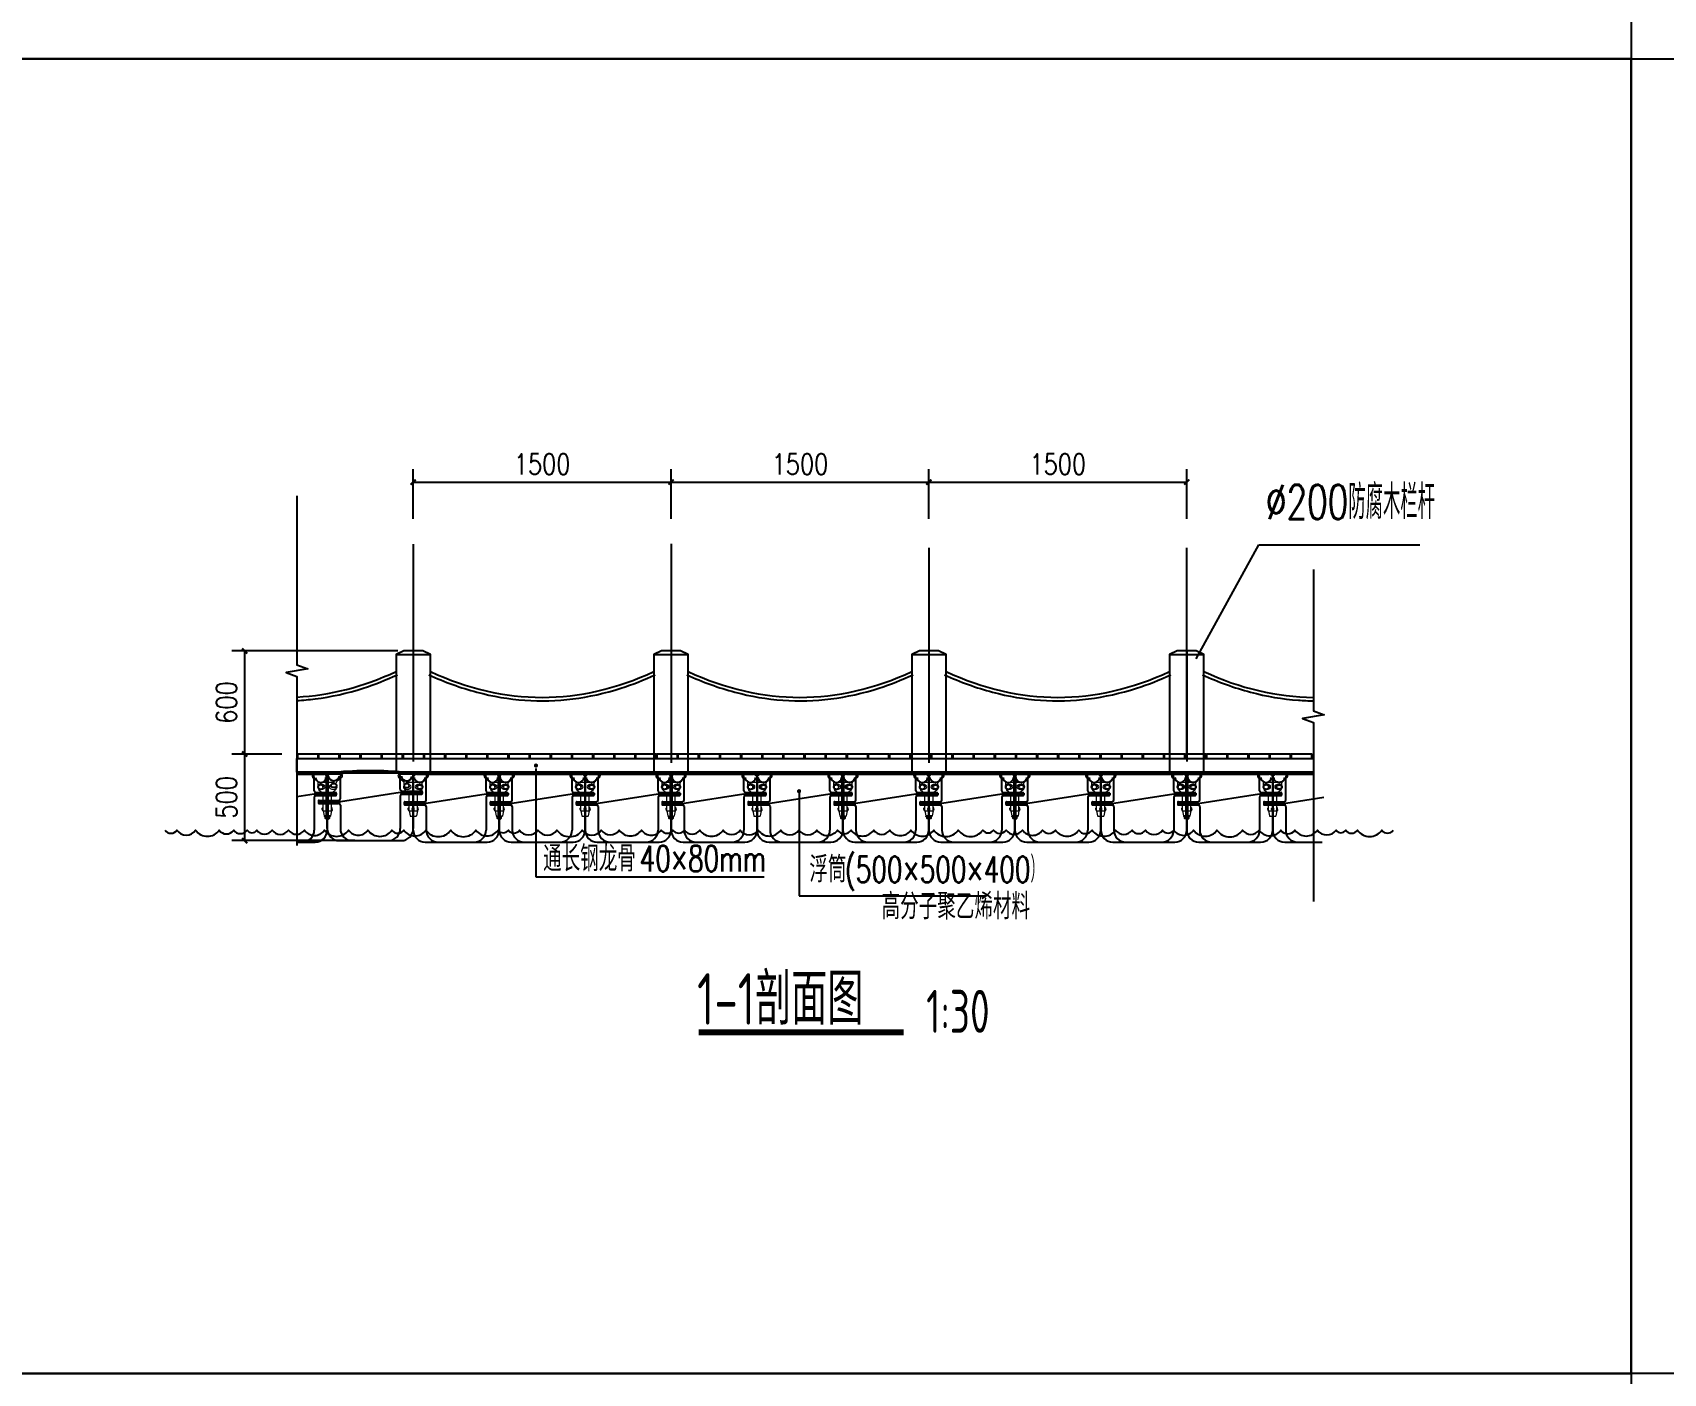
# Model space of a CAD drawing. Header units: millimetres. Extents: x -1822632 to -1305911, y 1206448 to 1536160.
# Drawn here: x -1785528 to -1776040, y 1231013 to 1238814 of the extents above; entities that cross this region are included whole.
import ezdxf

# ---------------------------------------------------------------- set-up
doc = ezdxf.new("R2010")
doc.units = ezdxf.units.MM
doc.header["$LTSCALE"] = 1000
doc.linetypes.add('DOTE', pattern=[2.42, 2, -0.2, 0.02, -0.2])
doc.layers.get('0').update_dxf_attribs({"linetype": 'CONTINUOUS'})
doc.layers.get('DEFPOINTS').update_dxf_attribs({"linetype": 'CONTINUOUS'})
for name, color, linetype in [('DIM_IDEN', 3, 'CONTINUOUS'), ('DIM_LEAD', 3, 'CONTINUOUS'), ('DIM_SYMB', 3, 'CONTINUOUS'), ('FT', 252, 'CONTINUOUS'), ('L-1', 1, 'CONTINUOUS'), ('PUB_DIM', 3, 'CONTINUOUS'), ('PUB_TEXT', 7, 'CONTINUOUS'), ('steel', 5, 'CONTINUOUS'), ('W- bollard系船栓', 4, 'CONTINUOUS'), ('栏杆', 16, 'CONTINUOUS'), ('浮栈道码头木地板', 44, 'CONTINUOUS'), ('短销钉', 253, 'CONTINUOUS')]:
    doc.layers.add(name, color=color, linetype=linetype)
doc.styles.add('_TCH_DIM', font='SIMPLEX.shx', dxfattribs={"width": 0.7, "bigfont": 'GBCBIG.shx'})
doc.styles.add('dim_font', font='SIMPLEX.shx', dxfattribs={"width": 0.8})
doc.styles.add('TSSD_Dimension', font='Tssdeng.shx', dxfattribs={"width": 0.7, "bigfont": 'hztxt.shx'})
doc.dimstyles.new('DIMN30', dxfattribs={"dimscale": 0.3, "dimtxt": 300, "dimasz": 100, "dimexe": 250, "dimexo": 300, "dimgap": 150, "dimtad": 1, "dimdec": 0, "dimzin": 0, "dimdsep": 46, "dimtxsty": 'dim_font', "dimblk": 'ARCHTICK', "dimcen": 0.09, "dimclrt": 7, "dimazin": 2, "dimtfac": 1, "dimtdec": 0, "dimtix": 1, "dimtmove": 2, "dimatfit": 3, "dimldrblk": 'ARCHTICK', "dimfxl": 1, "dimtolj": 1, "dimtzin": 0, "dimarcsym": 0})

# ---------------------------------------------------------------- blocks, each defined once
blk = doc.blocks.new('dxd')
at = {"layer": '短销钉', "lineweight": 13}
for p, q in [((-85.7, 227.1), (-55.8, 200.2)), ((-79, 244.5), (79, 244.5)), ((-77.5, 244.5), (-77.5, 246.5)), ((-77.5, 246.5), (77.5, 246.5)), ((-52.5, 180.1), (-52.5, 192.7)), ((-42.5, 197.2), (42.5, 197.2)), ((52.5, 180.1), (52.5, 192.7)), ((85.7, 227.1), (55.8, 200.2)), ((77.5, 244.5), (77.5, 246.5)), ((-48.8, 152.9), (-27.7, 135.8)), ((-24, 30), (-24, 128)), ((-19.2, 132.8), (19.2, 132.8)), ((24, 30), (24, 128)), ((48.8, 152.9), (27.7, 135.8)), ((-29, 38.9), (-29, 45)), ((-26, 48), (-24, 48)), ((-24, 30), (24, 30)), ((-24, 30), (-18.4, 2)), ((-16, 0), (16, 0)), ((-6, 39), (-6, 44.3)), ((6, 39), (6, 44.3)), ((24, 30), (18.4, 2)), ((26, 48), (24, 48)), ((29, 38.9), (29, 45))]:
    blk.add_line(p, q, dxfattribs=at)
at = {"layer": '短销钉', "lineweight": 13, "ltscale": 0.1}
for p, q in [((-18.4, 2), (-18, 0)), ((-18, 0), (-16, 0)), ((16, 0), (18, 0)), ((18.4, 2), (18, 0))]:
    blk.add_line(p, q, dxfattribs=at)
at = {"layer": '短销钉', "lineweight": 13}
for centre, radius, start, end in [((-79, 234.5), 10, 90, 228.00092), ((0, -1254.1), 1502.6, 87.04345, 92.95655), ((-62.5, 192.7), 10, 0, 48.00092), ((62.5, 192.7), 10, 131.99908, 180), ((79, 234.5), 10, 311.99908, 90), ((-43.5, 170), 13.5, 126.56574, 231), ((-42.5, 160.6), 10, 184.14788, 231), ((-34.5, 185.6), 31.4, 236.13806, 303.55692), ((-34.5, 154.5), 31.4, 56.41658, 122.85309), ((-34, 128), 10, 0, 51), ((-25.5, 170), 13.5, 308.36964, 51.90106), ((25.5, 170), 13.5, 128.09894, 231.63036), ((34.5, 185.6), 31.4, 236.43853, 303.86649), ((34.5, 154.5), 31.3, 57.12872, 123.60194), ((34, 128), 10, 129, 180), ((42.5, 160.6), 10, 309, 355.85212), ((43.5, 170), 13.5, 309, 53.43426), ((-26, 45), 3, 90, 180), ((-16, 2.5), 2.5, 191.30993, 270), ((-3, 44.3), 3, 115.37693, 180), ((0, 38), 10, 64.62307, 115.37693), ((3, 44.3), 3, 0, 64.62307), ((16, 2.5), 2.5, 270, 348.69007), ((26, 45), 3, 0, 90)]:
    blk.add_arc(centre, radius, start, end, dxfattribs=at)
for centre, major_axis, start_param, end_param in [((-23, 38.9), (0, -9), 4.712389, 6.115737), ((0, 39), (0, 9), 1.570796, 4.712389)]:
    blk.add_ellipse(centre, major_axis=major_axis, ratio=0.666667, start_param=start_param, end_param=end_param, dxfattribs=at)
at = {"layer": '短销钉', "lineweight": 13, "extrusion": (0, 0, -1)}
blk.add_ellipse((23, 38.9), major_axis=(0, -9), ratio=0.666667, start_param=4.712389, end_param=6.115737, dxfattribs=at)
blk = doc.blocks.new('_ARCHTICK')
at = {"color": 0, "linetype": 'ByBlock', "const_width": 0.4}
blk.add_lwpolyline([(-0.5, -0.5), (0.5, 0.5)], dxfattribs=at)
blk = doc.blocks.new('*D237')
at = {"layer": 'DEFPOINTS', "color": 0, "transparency": 16777216}
for p in [(-1783313.4, 1235216.1), (-1784294.2, 1234616.1), (-1783987.3, 1234616.1)]:
    blk.add_point(p, dxfattribs=at)
at = {"layer": 'PUB_DIM', "color": 0, "lineweight": -2, "transparency": 16777216}
for p, q in [((-1783403.4, 1235216.1), (-1784369.2, 1235216.1)), ((-1784294.2, 1235216.1), (-1784294.2, 1234616.1)), ((-1784077.3, 1234616.1), (-1784369.2, 1234616.1))]:
    blk.add_line(p, q, dxfattribs=at)
at = {"layer": 'PUB_DIM', "color": 0, "lineweight": -2, "transparency": 16777216, "xscale": 30, "yscale": 30, "zscale": 30}
for p, rotation in [((-1784294.2, 1235216.1), 90), ((-1784294.2, 1234616.1), 270)]:
    blk.add_blockref('_ARCHTICK', p, dxfattribs=dict(at, rotation=rotation))
at = {"layer": 'PUB_DIM', "color": 7, "transparency": 16777216, "insert": (-1784399.2, 1234916.1), "char_height": 120, "attachment_point": 5, "rotation": 90, "style": 'dim_font'}
blk.add_mtext('\\A1;600', dxfattribs=at)
blk = doc.blocks.new('*D238')
at = {"layer": 'DEFPOINTS', "color": 0, "transparency": 16777216}
for p in [(-1781813.4, 1236198.6), (-1783313.4, 1235895.5), (-1781813.4, 1235895.5)]:
    blk.add_point(p, dxfattribs=at)
at = {"layer": 'PUB_DIM', "color": 0, "lineweight": -2, "transparency": 16777216}
for p, q in [((-1783313.4, 1235985.5), (-1783313.4, 1236273.6)), ((-1783313.4, 1236198.6), (-1781813.4, 1236198.6)), ((-1781813.4, 1235985.5), (-1781813.4, 1236273.6))]:
    blk.add_line(p, q, dxfattribs=at)
at = {"layer": 'PUB_DIM', "color": 0, "lineweight": -2, "transparency": 16777216, "xscale": 30, "yscale": 30, "zscale": 30, "rotation": 180}
blk.add_blockref('_ARCHTICK', (-1783313.4, 1236198.6), dxfattribs=at)
at = {"layer": 'PUB_DIM', "color": 0, "lineweight": -2, "transparency": 16777216, "xscale": 30, "yscale": 30, "zscale": 30}
blk.add_blockref('_ARCHTICK', (-1781813.4, 1236198.6), dxfattribs=at)
at = {"layer": 'PUB_DIM', "color": 7, "transparency": 16777216, "insert": (-1782563.4, 1236303.6), "char_height": 120, "attachment_point": 5, "style": 'dim_font'}
blk.add_mtext('\\A1;1500', dxfattribs=at)
blk = doc.blocks.new('*D239')
at = {"layer": 'DEFPOINTS', "color": 0, "transparency": 16777216}
for p in [(-1780313.4, 1236198.6), (-1781813.4, 1235971.1), (-1780313.4, 1235971.1)]:
    blk.add_point(p, dxfattribs=at)
at = {"layer": 'PUB_DIM', "color": 0, "lineweight": -2, "transparency": 16777216}
for p, q in [((-1781813.4, 1236061.1), (-1781813.4, 1236273.6)), ((-1781813.4, 1236198.6), (-1780313.4, 1236198.6)), ((-1780313.4, 1236061.1), (-1780313.4, 1236273.6))]:
    blk.add_line(p, q, dxfattribs=at)
at = {"layer": 'PUB_DIM', "color": 0, "lineweight": -2, "transparency": 16777216, "xscale": 30, "yscale": 30, "zscale": 30, "rotation": 180}
blk.add_blockref('_ARCHTICK', (-1781813.4, 1236198.6), dxfattribs=at)
at = {"layer": 'PUB_DIM', "color": 0, "lineweight": -2, "transparency": 16777216, "xscale": 30, "yscale": 30, "zscale": 30}
blk.add_blockref('_ARCHTICK', (-1780313.4, 1236198.6), dxfattribs=at)
at = {"layer": 'PUB_DIM', "color": 7, "transparency": 16777216, "insert": (-1781063.4, 1236303.6), "char_height": 120, "attachment_point": 5, "style": 'dim_font'}
blk.add_mtext('\\A1;1500', dxfattribs=at)
blk = doc.blocks.new('*D240')
at = {"layer": 'DEFPOINTS', "color": 0, "transparency": 16777216}
for p in [(-1778813.4, 1236198.6), (-1780313.4, 1235895.5), (-1778813.4, 1235895.5)]:
    blk.add_point(p, dxfattribs=at)
at = {"layer": 'PUB_DIM', "color": 0, "lineweight": -2, "transparency": 16777216}
for p, q in [((-1780313.4, 1235985.5), (-1780313.4, 1236273.6)), ((-1780313.4, 1236198.6), (-1778813.4, 1236198.6)), ((-1778813.4, 1235985.5), (-1778813.4, 1236273.6))]:
    blk.add_line(p, q, dxfattribs=at)
at = {"layer": 'PUB_DIM', "color": 0, "lineweight": -2, "transparency": 16777216, "xscale": 30, "yscale": 30, "zscale": 30, "rotation": 180}
blk.add_blockref('_ARCHTICK', (-1780313.4, 1236198.6), dxfattribs=at)
at = {"layer": 'PUB_DIM', "color": 0, "lineweight": -2, "transparency": 16777216, "xscale": 30, "yscale": 30, "zscale": 30}
blk.add_blockref('_ARCHTICK', (-1778813.4, 1236198.6), dxfattribs=at)
at = {"layer": 'PUB_DIM', "color": 7, "transparency": 16777216, "insert": (-1779563.4, 1236303.6), "char_height": 120, "attachment_point": 5, "style": 'dim_font'}
blk.add_mtext('\\A1;1500', dxfattribs=at)
blk = doc.blocks.new('ft')
at = {"layer": 'FT'}
for p, q in [((-230, 395), (230, 395)), ((-208.5, 397), (208.2, 397)), ((-208.5, 397), (-208.5, 395)), ((208.2, 397), (208.2, 395)), ((-250, 234.5), (-250, 375)), ((-174.3, 244.5), (-174.3, 375)), ((174.3, 298.5), (174.3, 375)), ((184.3, 288.5), (298.1, 288.5)), ((250, 375), (250, 288.5)), ((-302, 225.5), (-174.3, 225.5)), ((-298, 234.5), (-184.3, 234.5)), ((-298, 216.5), (-184.3, 216.5)), ((-250, 70), (-250, 216.5)), ((174.3, 279.5), (-174.3, 225.5)), ((-174.3, 206.5), (-174.3, 70)), ((174.3, 279.5), (302.1, 279.5)), ((174.3, 260.5), (174.3, 70)), ((184.3, 270.5), (298.1, 270.5)), ((250, 270.5), (250, 70)), ((-180, 0), (180, 0))]:
    blk.add_line(p, q, dxfattribs=at)
at = {"layer": 'FT', "ltscale": 0.5}
for p, q in [((-302, 230.5), (-302, 220.5)), ((302.1, 284.5), (302.1, 274.5))]:
    blk.add_line(p, q, dxfattribs=at)
at = {"layer": 'FT'}
for centre, radius, start, end in [((-230, 375), 20, 90, 180), ((-0.2, -1768.5), 2175.5, 84.50426, 95.49574), ((-154.3, 375), 20, 90, 180), ((154.3, 375), 20, 0, 90), ((230, 375), 20, 0, 90), ((184.3, 298.5), 10, 180, 270), ((-298, 220.5), 4, 180, 270), ((-184.3, 244.5), 10, 270, 0), ((-184.3, 206.5), 10, 0, 90), ((184.3, 260.5), 10, 90, 180), ((298.1, 274.5), 4, 270, 0), ((-180, 70), 70, 180, 270), ((-104.3, 70), 70, 180, 270), ((104.3, 70), 70, 270, 0), ((180, 70), 70, 270, 0)]:
    blk.add_arc(centre, radius, start, end, dxfattribs=at)
at = {"layer": 'FT', "ltscale": 0.5}
for centre, start, end in [((298.1, 284.5), 0, 90), ((-298, 230.5), 90, 180)]:
    blk.add_arc(centre, 4, start, end, dxfattribs=at)
at = {"layer": 'FT', "extrusion": (0, 0, -1)}
blk.add_ellipse((-212.1, 375), major_axis=(-30.4, 0), ratio=0.921809, start_param=3.141593, end_param=6.283185, dxfattribs=at)
at = {"layer": 'FT'}
blk.add_ellipse((-212.1, 320.5), major_axis=(-16, 0), ratio=0.75, dxfattribs=at)
blk.add_ellipse((211.9, 375.4), major_axis=(30.4, 0.1), ratio=0.921809, start_param=3.141593, end_param=6.283185, dxfattribs=at)
at = {"layer": 'FT', "extrusion": (0, 0, -1)}
blk.add_ellipse((212.1, 320.5), major_axis=(16, 0), ratio=0.75, dxfattribs=at)
blk = doc.blocks.new('*U230')
at = {"layer": '浮栈道码头木地板'}
blk.add_lwpolyline([(-60, -12.5), (60, -12.5), (60, 12.5), (-60, 12.5)], close=True, dxfattribs=at)
blk = doc.blocks.new('*U231')
at = {"layer": 'steel', "color": 0, "linetype": 'ByBlock', "lineweight": -2, "transparency": 16777216}
for p in [(0, 0), (123, 0), (246, 0), (369, 0), (492, 0), (615, 0), (738, 0), (861, 0), (984, 0), (1107, 0), (1230, 0), (1353, 0), (1476, 0), (1599, 0), (1722, 0), (1845, 0), (1968, 0), (2091, 0), (2214, 0), (2337, 0), (2460, 0), (2583, 0), (2706, 0), (2829, 0), (2952, 0), (3075, 0), (3198, 0), (3321, 0), (3444, 0), (3567, 0), (3690, 0), (3813, 0), (3936, 0), (4059, 0), (4182, 0), (4305, 0), (4428, 0), (4551, 0), (4674, 0), (4797, 0), (4920, 0), (5043, 0), (5166, 0), (5289, 0), (5412, 0), (5535, 0), (5658, 0)]:
    blk.add_blockref('*U230', p, dxfattribs=at)
blk = doc.blocks.new('*U232')
at = {"layer": 'steel'}
h = blk.add_hatch(color=5, dxfattribs=at)
h.dxf.hatch_style = 1
h.paths.add_polyline_path([(-90, 136), (90, 136), (90, 131), (-90, 131)])
at = {"color": 5, "elevation": 0}
for points in [[(-6, -136), (6, -136), (6, 131), (-6, 131)], [(-10.5, -121), (10.5, -121), (10.5, -131), (-10.5, -131)], [(-9, -119), (9, -119), (9, -121), (-9, -121)], [(-5.5, -121), (5.5, -121), (5.5, -131), (-5.5, -131)]]:
    blk.add_lwpolyline(points, close=True, dxfattribs=at)
blk = doc.blocks.new('*U233')
at = {"layer": 'steel', "color": 0, "linetype": 'ByBlock', "lineweight": -2, "transparency": 16777216}
for p in [(0, 0), (1000, 0), (2000, 0), (3000, 0), (4000, 0), (5000, 0)]:
    blk.add_blockref('*U232', p, dxfattribs=at)
blk = doc.blocks.new('*D242')
at = {"layer": 'DEFPOINTS', "color": 0, "transparency": 16777216}
for p in [(-1783987.3, 1234616.1, 0), (-1784294.2, 1234112.5), (-1783563.1, 1234112.5, 0)]:
    blk.add_point(p, dxfattribs=at)
at = {"layer": 'PUB_DIM', "color": 0, "lineweight": -2, "transparency": 16777216}
for p, q in [((-1784077.3, 1234616.1), (-1784369.2, 1234616.1)), ((-1784294.2, 1234616.1), (-1784294.2, 1234112.5)), ((-1783653.1, 1234112.5), (-1784369.2, 1234112.5))]:
    blk.add_line(p, q, dxfattribs=at)
at = {"layer": 'PUB_DIM', "color": 0, "lineweight": -2, "transparency": 16777216, "xscale": 30, "yscale": 30, "zscale": 30}
for p, rotation in [((-1784294.2, 1234616.1), 90), ((-1784294.2, 1234112.5), 270)]:
    blk.add_blockref('_ARCHTICK', p, dxfattribs=dict(at, rotation=rotation))
at = {"layer": 'PUB_DIM', "color": 7, "transparency": 16777216, "insert": (-1784399.2, 1234364.3), "char_height": 120, "attachment_point": 5, "rotation": 90, "style": 'dim_font'}
blk.add_mtext('\\A1;500', dxfattribs=at)

msp = doc.modelspace()

# ---------------------------------------------------------------- linework, layer by layer
at = {"elevation": 0}
for points in [[(-1783830.426, 1234255.581), (-1783796.426, 1234255.581), (-1783796.426, 1234254.081), (-1783830.426, 1234254.081)], [(-1780330.426, 1234255.581), (-1780296.426, 1234255.581), (-1780296.426, 1234254.081), (-1780330.426, 1234254.081)], [(-1780323.926, 1234252.081), (-1780302.926, 1234252.081), (-1780302.926, 1234242.081), (-1780323.926, 1234242.081)], [(-1780322.426, 1234254.081), (-1780304.426, 1234254.081), (-1780304.426, 1234252.081), (-1780322.426, 1234252.081)], [(-1780318.926, 1234252.081), (-1780307.926, 1234252.081), (-1780307.926, 1234242.081), (-1780318.926, 1234242.081)], [(-1779830.426, 1234255.581), (-1779796.426, 1234255.581), (-1779796.426, 1234254.081), (-1779830.426, 1234254.081)], [(-1779823.926, 1234252.081), (-1779802.926, 1234252.081), (-1779802.926, 1234242.081), (-1779823.926, 1234242.081)], [(-1779822.426, 1234254.081), (-1779804.426, 1234254.081), (-1779804.426, 1234252.081), (-1779822.426, 1234252.081)], [(-1779818.926, 1234252.081), (-1779807.926, 1234252.081), (-1779807.926, 1234242.081), (-1779818.926, 1234242.081)], [(-1778830.426, 1234255.581), (-1778796.426, 1234255.581), (-1778796.426, 1234254.081), (-1778830.426, 1234254.081)], [(-1778823.926, 1234252.081), (-1778802.926, 1234252.081), (-1778802.926, 1234242.081), (-1778823.926, 1234242.081)], [(-1778822.426, 1234254.081), (-1778804.426, 1234254.081), (-1778804.426, 1234252.081), (-1778822.426, 1234252.081)], [(-1778818.926, 1234252.081), (-1778807.926, 1234252.081), (-1778807.926, 1234242.081), (-1778818.926, 1234242.081)]]:
    msp.add_lwpolyline(points, close=True, dxfattribs=at)
at = {"layer": 'DIM_IDEN'}
for p, q in [((-1778758.394, 1235170.111, 0), (-1778394.887, 1235833.255, 0)), ((-1778394.887, 1235833.255, 0), (-1777457.715, 1235833.255, 0))]:
    msp.add_line(p, q, dxfattribs=at)
at = {"layer": 'DIM_LEAD'}
for p, q in [((-1782599.297, 1234532.566, 0), (-1782599.297, 1233901.541, 0)), ((-1781068.585, 1234400.177, 0), (-1781068.585, 1233791.726, 0)), ((-1782599.297, 1233901.541, 0), (-1781272.409, 1233901.541, 0)), ((-1781068.585, 1233791.726, 0), (-1779983.077, 1233791.726, 0))]:
    msp.add_line(p, q, dxfattribs=at)
at = {"layer": 'DIM_LEAD', "const_width": 12, "elevation": 0}
for points in [[(-1782599.297, 1234555.566, 1), (-1782599.297, 1234543.566, 1)], [(-1781068.585, 1234406.177, 1), (-1781068.585, 1234394.177, 1)]]:
    msp.add_lwpolyline(points, format="xyb", close=True, dxfattribs=at)
at = {"layer": 'DIM_SYMB', "elevation": 0}
for points in [[(-1783989.956, 1236118.865), (-1783989.956, 1235135.566), (-1783926.956, 1235112.636), (-1784052.956, 1235090.419), (-1783989.956, 1235068.066), (-1783989.956, 1234084.768)], [(-1778076.593, 1235689.884), (-1778076.593, 1234867.365), (-1778013.593, 1234844.434), (-1778139.593, 1234822.217), (-1778076.593, 1234799.865), (-1778076.593, 1233757.978)]]:
    msp.add_lwpolyline(points, dxfattribs=at)
at = {"layer": 'DIM_SYMB', "const_width": 35, "elevation": 0}
msp.add_lwpolyline([(-1781653.204, 1232997.986), (-1780460.531, 1232997.986)], dxfattribs=at)
at = {"layer": 'FT'}
for p, q in [((-1783989.956, 1234501.081, 0), (-1783855.226, 1234501.081, 0)), ((-1783989.956, 1234499.081, 0), (-1783833.426, 1234499.081, 0)), ((-1783855.226, 1234501.081, 0), (-1783855.226, 1234499.081, 0)), ((-1778293.426, 1234499.081, 0), (-1778076.593, 1234499.081, 0)), ((-1778271.926, 1234501.081, 0), (-1778271.926, 1234499.081, 0)), ((-1778271.926, 1234501.081, 0), (-1778076.593, 1234501.081, 0)), ((-1783889.162, 1234402.581, 0), (-1783889.162, 1234479.081, 0)), ((-1783879.162, 1234392.581, 0), (-1783765.351, 1234392.581, 0)), ((-1783813.426, 1234479.081, 0), (-1783813.426, 1234392.581, 0)), ((-1778313.426, 1234338.581, 0), (-1778313.426, 1234479.081, 0)), ((-1778237.69, 1234348.581, 0), (-1778237.69, 1234479.081, 0)), ((-1783889.162, 1234383.581, 0), (-1783989.956, 1234367.964, 0)), ((-1783889.162, 1234383.581, 0), (-1783761.351, 1234383.581, 0)), ((-1783889.162, 1234364.581, 0), (-1783889.162, 1234174.081, 0)), ((-1783879.162, 1234374.581, 0), (-1783765.351, 1234374.581, 0)), ((-1783813.426, 1234374.581, 0), (-1783813.426, 1234174.081, 0)), ((-1778365.463, 1234329.581, 0), (-1778237.69, 1234329.581, 0)), ((-1778361.463, 1234338.581, 0), (-1778247.69, 1234338.581, 0)), ((-1778361.463, 1234320.581, 0), (-1778247.69, 1234320.581, 0)), ((-1778313.426, 1234174.081, 0), (-1778313.426, 1234320.581, 0)), ((-1778016.312, 1234363.881, 0), (-1778237.69, 1234329.581, 0)), ((-1778237.69, 1234310.581, 0), (-1778237.69, 1234174.081, 0)), ((-1783989.956, 1234104.081, 0), (-1783883.426, 1234104.081, 0)), ((-1778243.426, 1234104.081, 0), (-1778024.606, 1234104.081, 0))]:
    msp.add_line(p, q, dxfattribs=at)
at = {"layer": 'FT', "ltscale": 0.5}
for p, q in [((-1783761.351, 1234388.581, 0), (-1783761.351, 1234378.581, 0)), ((-1778365.463, 1234334.581, 0), (-1778365.463, 1234324.581, 0))]:
    msp.add_line(p, q, dxfattribs=at)
at = {"layer": 'FT'}
for centre, radius, start, end in [((-1784063.576, 1232335.596, 0), 2175.485, 84.5042598, 88.0607123), ((-1783909.162, 1234479.081, 0), 20, 0, 90), ((-1783833.426, 1234479.081, 0), 20, 0, 90), ((-1778293.426, 1234479.081, 0), 20, 90, 180), ((-1778063.576, 1232335.596, 0), 2175.485, 90.3428272, 95.4957401), ((-1778217.69, 1234479.081, 0), 20, 90, 180), ((-1783879.162, 1234402.581, 0), 10, 180, 270), ((-1783879.162, 1234364.581, 0), 10, 90, 180), ((-1783765.351, 1234378.581, 0), 4, 270, 0), ((-1778361.463, 1234324.581, 0), 4, 180, 270), ((-1778247.69, 1234348.581, 0), 10, 270, 0), ((-1778247.69, 1234310.581, 0), 10, 0, 90), ((-1783959.162, 1234174.081, 0), 70, 270, 0), ((-1783883.426, 1234174.081, 0), 70, 270, 0), ((-1778243.426, 1234174.081, 0), 70, 180, 270), ((-1778167.69, 1234174.081, 0), 70, 180, 270)]:
    msp.add_arc(centre, radius, start, end, dxfattribs=at)
at = {"layer": 'FT', "ltscale": 0.5}
for centre, start, end in [((-1783765.351, 1234388.581, 0), 0, 90), ((-1778361.463, 1234334.581, 0), 90, 180)]:
    msp.add_arc(centre, 4, start, end, dxfattribs=at)
at = {"layer": 'FT'}
msp.add_ellipse((-1783851.534, 1234479.479, 0), major_axis=(30.375, 0.057), ratio=0.92180925, start_param=3.14159265, end_param=6.28318531, dxfattribs=at)
at = {"layer": 'FT', "extrusion": (0, 0, -1)}
msp.add_ellipse((-1783851.294, 1234424.581, 0), major_axis=(16, 0), ratio=0.75, dxfattribs=at)
msp.add_ellipse((-1778275.558, 1234479.081, 0), major_axis=(-30.375, 0), ratio=0.92180925, start_param=3.14159265, end_param=6.28318531, dxfattribs=at)
at = {"layer": 'FT'}
msp.add_ellipse((-1778275.558, 1234424.581, 0), major_axis=(-16, 0), ratio=0.75, dxfattribs=at)
at = {"layer": 'L-1', "linetype": 'DOTE', "ltscale": 200}
for p, q in [((-1783313.426, 1235837.47, 0), (-1783313.426, 1234609.063, 0)), ((-1781813.426, 1235838.775, 0), (-1781813.426, 1234565.311, 0)), ((-1781813.426, 1235838.775, 0), (-1781813.426, 1234565.311, 0)), ((-1781813.426, 1235838.775, 0), (-1781813.426, 1234565.311, 0)), ((-1781813.426, 1235838.775, 0), (-1781813.426, 1234565.311, 0)), ((-1780313.426, 1235815.229, 0), (-1780313.426, 1234565.322, 0)), ((-1778813.426, 1234603.208, 0), (-1778813.426, 1235815.853, 0)), ((-1783313.426, 1235219.775, 0), (-1783313.426, 1234573.487, 0)), ((-1783313.426, 1235219.775, 0), (-1783313.426, 1234573.487, 0)), ((-1783313.426, 1235219.775, 0), (-1783313.426, 1234573.487, 0)), ((-1781813.426, 1235219.775, 0), (-1781813.426, 1234573.487, 0)), ((-1781813.426, 1235219.775, 0), (-1781813.426, 1234573.487, 0)), ((-1781813.426, 1235219.775, 0), (-1781813.426, 1234573.487, 0)), ((-1780313.426, 1235219.775, 0), (-1780313.426, 1234573.487, 0)), ((-1780313.426, 1235219.775, 0), (-1780313.426, 1234573.487, 0)), ((-1780313.426, 1235219.775, 0), (-1780313.426, 1234573.487, 0)), ((-1778813.426, 1235219.775, 0), (-1778813.426, 1234573.487, 0)), ((-1778813.426, 1235219.775, 0), (-1778813.426, 1234573.487, 0)), ((-1778813.426, 1235219.775, 0), (-1778813.426, 1234573.487, 0))]:
    msp.add_line(p, q, dxfattribs=at)
at = {"layer": 'PUB_DIM'}
msp.add_lwpolyline([(-1784757.441, 1234173.493, 0.52056705), (-1784688.327, 1234173.493, 0.52056705), (-1784579.148, 1234173.493, 0.52056705), (-1784442.277, 1234173.493, 0.52056705), (-1784357.965, 1234173.493, 0.52056705), (-1784280.041, 1234173.493, 0.52056705), (-1784223.266, 1234173.493, 0.52056705), (-1784134.7, 1234173.493, 0.52056705), (-1784038.757, 1234173.493, 0.52056705), (-1783946.465, 1234173.493, 0.52056705), (-1783828.79, 1234173.493, 0.52056705), (-1783690.173, 1234173.493, 0.52056705), (-1783576.774, 1234173.493, 0.52056705), (-1783437.117, 1234173.493, 0.52056705), (-1783368.351, 1234173.493, 0.52056705), (-1783239.714, 1234173.493, 0.52056705), (-1783094.835, 1234173.493, 0.52056705), (-1782948.57, 1234173.493, 0.52056705), (-1782819.747, 1234173.493, 0.52056705), (-1782759.948, 1234173.493, 0.52056705), (-1782695.506, 1234173.493, 0.52056705), (-1782588.354, 1234173.493, 0.52056705), (-1782477.326, 1234173.493, 0.52056705), (-1782329.637, 1234173.493, 0.52056705), (-1782219.637, 1234173.493, 0.52056705), (-1782114.878, 1234173.493, 0.52056705), (-1781985.243, 1234173.493, 0.52056705), (-1781870.437, 1234173.493, 0.52056705), (-1781802.281, 1234173.493, 0.52056705), (-1781735.481, 1234173.493, 0.52056705), (-1781646.631, 1234173.493, 0.52056705), (-1781510.16, 1234173.493, 0.52056705), (-1781411.01, 1234173.493, 0.52056705), (-1781306.983, 1234173.493, 0.52056705), (-1781174.909, 1234173.493, 0.52056705), (-1781069.305, 1234173.493, 0.52056705), (-1780964.387, 1234173.493, 0.52056705), (-1780845.909, 1234173.493, 0.52056705), (-1780766.334, 1234173.493, 0.52056705), (-1780634.208, 1234173.493, 0.52056705), (-1780540.735, 1234173.493, 0.52056705), (-1780417.838, 1234173.493, 0.52056705), (-1780284.999, 1234173.493, 0.52056705), (-1780142.5, 1234173.493, 0.52056705), (-1779999.828, 1234173.493, 0.52056705), (-1779937.959, 1234173.493, 0.52056705), (-1779864.384, 1234173.493, 0.52056705), (-1779769.234, 1234173.493, 0.52056705), (-1779652.68, 1234173.493, 0.52056705), (-1779577.307, 1234173.493, 0.52056705), (-1779441.678, 1234173.493, 0.52056705), (-1779364.382, 1234173.493, 0.52056705), (-1779227.072, 1234173.493, 0.52056705), (-1779131.755, 1234173.493, 0.52056705), (-1779053.949, 1234173.493, 0.52056705), (-1778955.101, 1234173.493, 0.52056705), (-1778889.036, 1234173.493, 0.52056705), (-1778773.324, 1234173.493, 0.52056705), (-1778637.433, 1234173.493, 0.52056705), (-1778488.403, 1234173.493, 0.52056705), (-1778392.836, 1234173.493, 0.52056705), (-1778265.713, 1234173.493, 0.52056705), (-1778183.925, 1234173.493, 0.52056705), (-1778052.642, 1234173.493, 0.52056705), (-1777944.733, 1234173.493, 0.52056705), (-1777888.754, 1234173.493, 0.52056705), (-1777820.65, 1234173.493, 0.52056705), (-1777678.497, 1234173.493, 0.52056705), (-1777612.56, 1234173.493, 0.52056705)], format="xyb", dxfattribs=at)
at = {"layer": 'steel', "elevation": 0}
for points in [[(-1783989.956, 1234591.081), (-1778076.593, 1234591.081), (-1778076.593, 1234511.081), (-1783989.956, 1234511.081)], [(-1783903.382, 1234509.081), (-1783723.47, 1234509.081), (-1783723.47, 1234504.081), (-1783903.382, 1234504.081)]]:
    msp.add_lwpolyline(points, close=True, dxfattribs=at)
at = {"layer": 'W- bollard系船栓'}
for points in [[(-1785624.774, 1246308.295), (-1776227.388, 1246308.295), (-1776227.388, 1238660.674), (-1785624.774, 1238660.674)], [(-1785624.774, 1238660.674), (-1776227.388, 1238660.674), (-1776227.388, 1231013.054), (-1785624.774, 1231013.054)], [(-1776227.388, 1238660.674), (-1766830.003, 1238660.674), (-1766830.003, 1231013.054), (-1776227.388, 1231013.054)], [(-1785624.774, 1231013.054), (-1776227.388, 1231013.054), (-1776227.388, 1223365.433), (-1785624.774, 1223365.433)]]:
    msp.add_lwpolyline(points, close=True, dxfattribs=at)
at = {"layer": '栏杆'}
for p, q in [((-1783413.426, 1235196.081, 0), (-1783213.426, 1235196.081, 0)), ((-1781913.426, 1235196.081, 0), (-1781713.426, 1235196.081, 0)), ((-1780413.426, 1235196.081, 0), (-1780213.426, 1235196.081, 0)), ((-1778913.426, 1235196.081, 0), (-1778713.426, 1235196.081, 0))]:
    msp.add_line(p, q, dxfattribs=at)
at = {"layer": '栏杆', "elevation": 0}
for points in [[(-1783413.426, 1234511.081), (-1783213.426, 1234511.081), (-1783213.426, 1235196.081), (-1783258.426, 1235216.081), (-1783368.426, 1235216.081), (-1783413.426, 1235196.081)], [(-1781913.426, 1234511.081), (-1781713.426, 1234511.081), (-1781713.426, 1235196.081), (-1781758.426, 1235216.081), (-1781868.426, 1235216.081), (-1781913.426, 1235196.081)], [(-1780413.426, 1234511.081), (-1780213.426, 1234511.081), (-1780213.426, 1235196.081), (-1780258.426, 1235216.081), (-1780368.426, 1235216.081), (-1780413.426, 1235196.081)], [(-1778913.426, 1234511.081), (-1778713.426, 1234511.081), (-1778713.426, 1235196.081), (-1778758.426, 1235216.081), (-1778868.426, 1235216.081), (-1778913.426, 1235196.081)]]:
    msp.add_lwpolyline(points, close=True, dxfattribs=at)
at = {"layer": '栏杆'}
for points in [[(-1783989.956, 1234947.997, 0), (-1783797.78, 1234958.023, 0), (-1783605.603, 1235007.384, 0), (-1783413.426, 1235096.081, 0)], [(-1783213.426, 1235096.081, 0), (-1782780.093, 1234896.081, 0), (-1782346.759, 1234896.081, 0), (-1781913.426, 1235096.081, 0)], [(-1781713.426, 1235096.081, 0), (-1781280.093, 1234896.081, 0), (-1780846.759, 1234896.081, 0), (-1780413.426, 1235096.081, 0)], [(-1780213.426, 1235096.081, 0), (-1779780.093, 1234896.081, 0), (-1779346.759, 1234896.081, 0), (-1778913.426, 1235096.081, 0)], [(-1778713.426, 1235096.081, 0), (-1778501.148, 1234998.107, 0), (-1778288.87, 1234948.127, 0), (-1778076.593, 1234946.143, 0)]]:
    msp.add_open_spline(points, degree=3, dxfattribs=at)
for points, knots in [([(-1783989.956, 1234927.971, 0), (-1783954.756, 1234929.782, 0), (-1783919.557, 1234932.893, 0), (-1783791.251, 1234948.98, 0), (-1783698.184, 1234969.759, 0), (-1783538.44, 1235021.039, 0), (-1783471.714, 1235047.151, 0), (-1783405.045, 1235077.922, 0)], [722.44217661, 722.44217661, 722.44217661, 722.44217661, 826.57174234, 826.57174234, 1102.09565646, 1102.09565646, 1300, 1300, 1300, 1300]), ([(-1783221.807, 1235077.922, 0), (-1783128.989, 1235035.083, 0), (-1783036.06, 1235001.273, 0), (-1782850.023, 1234951.806, 0), (-1782756.916, 1234936.15, 0), (-1782570.644, 1234923.063, 0), (-1782477.481, 1234925.631, 0), (-1782291.251, 1234948.98, 0), (-1782198.184, 1234969.759, 0), (-1782038.44, 1235021.039, 0), (-1781971.714, 1235047.151, 0), (-1781905.045, 1235077.922, 0)], [0, 0, 0, 0, 275.52391411, 275.52391411, 551.04782823, 551.04782823, 826.57174234, 826.57174234, 1102.09565646, 1102.09565646, 1300, 1300, 1300, 1300]), ([(-1781721.807, 1235077.922, 0), (-1781628.989, 1235035.083, 0), (-1781536.06, 1235001.273, 0), (-1781350.023, 1234951.806, 0), (-1781256.916, 1234936.15, 0), (-1781070.644, 1234923.063, 0), (-1780977.481, 1234925.631, 0), (-1780791.251, 1234948.98, 0), (-1780698.184, 1234969.759, 0), (-1780538.44, 1235021.039, 0), (-1780471.714, 1235047.151, 0), (-1780405.045, 1235077.922, 0)], [0, 0, 0, 0, 275.52391411, 275.52391411, 551.04782823, 551.04782823, 826.57174234, 826.57174234, 1102.09565646, 1102.09565646, 1300, 1300, 1300, 1300]), ([(-1780221.807, 1235077.922, 0), (-1780128.989, 1235035.083, 0), (-1780036.06, 1235001.273, 0), (-1779850.023, 1234951.806, 0), (-1779756.916, 1234936.15, 0), (-1779570.644, 1234923.063, 0), (-1779477.481, 1234925.631, 0), (-1779291.251, 1234948.98, 0), (-1779198.184, 1234969.759, 0), (-1779038.44, 1235021.039, 0), (-1778971.714, 1235047.151, 0), (-1778905.045, 1235077.922, 0)], [0, 0, 0, 0, 275.52391411, 275.52391411, 551.04782823, 551.04782823, 826.57174234, 826.57174234, 1102.09565646, 1102.09565646, 1300, 1300, 1300, 1300]), ([(-1778721.807, 1235077.922, 0), (-1778628.989, 1235035.083, 0), (-1778536.06, 1235001.273, 0), (-1778350.023, 1234951.806, 0), (-1778256.916, 1234936.15, 0), (-1778134.719, 1234927.565, 0), (-1778105.656, 1234926.41, 0), (-1778076.593, 1234926.142, 0)], [0, 0, 0, 0, 275.52391411, 275.52391411, 551.04782823, 551.04782823, 637.0175524, 637.0175524, 637.0175524, 637.0175524])]:
    msp.add_open_spline(points, degree=3, knots=knots, dxfattribs=at)
at = {"layer": '浮栈道码头木地板', "elevation": 0}
msp.add_lwpolyline([(-1783987.33, 1234591.081), (-1783867.33, 1234591.081), (-1783867.33, 1234616.081), (-1783987.33, 1234616.081)], close=True, dxfattribs=at)

# ---------------------------------------------------------------- block references
at = {"layer": 'FT'}
for p in [(-1783563.093, 1234112.524, 0), (-1783063.426, 1234104.081, 0), (-1782563.426, 1234104.081, 0), (-1782063.426, 1234104.081, 0), (-1781563.426, 1234104.081, 0), (-1781063.426, 1234104.081, 0), (-1780563.426, 1234104.081, 0), (-1780063.426, 1234104.081, 0), (-1779563.426, 1234104.081, 0), (-1779063.426, 1234104.081, 0), (-1778563.426, 1234104.081, 0)]:
    msp.add_blockref('ft', p, dxfattribs=at)
at = {"layer": 'steel'}
for name, p in [('*U231', (-1783804.33, 1234603.581, 0)), ('*U233', (-1783813.426, 1234373.081, 0))]:
    msp.add_blockref(name, p, dxfattribs=at)
at = {"layer": '短销钉'}
for p in [(-1783813.426, 1234255.581, 0), (-1783313.426, 1234255.581, 0), (-1782812.986, 1234255.581, 0), (-1782313.426, 1234255.581, 0), (-1781813.426, 1234255.581, 0), (-1781313.426, 1234255.581, 0), (-1780812.986, 1234255.581, 0), (-1780313.426, 1234255.581, 0), (-1779813.426, 1234255.581, 0), (-1779313.426, 1234255.581, 0), (-1778813.426, 1234255.581, 0), (-1778313.426, 1234255.581, 0)]:
    msp.add_blockref('dxd', p, dxfattribs=at)

# ---------------------------------------------------------------- texts
at = {"layer": 'PUB_TEXT'}
for s, height, style, width, p in [('%%C200防腐木栏杆', 200, '_TCH_DIM', 0.7, (-1778352.924, 1235983.006, 0)), ('40×80mm', 150, '_TCH_DIM', 0.705882, (-1781996.15, 1233933.041, 0)), ('(500×500×400）', 150, '_TCH_DIM', 0.705882, (-1780802.48, 1233869.976, 0)), ('1-1剖面图', 300, 'TSSD_Dimension', 0.7, (-1781661.719, 1233041.358, 0)), ('1:30', 250, 'TSSD_Dimension', 0.7, (-1780329.509, 1232994.456, 0))]:
    msp.add_text(s, height=height, dxfattribs=dict(at, style=style, width=width)).set_placement(p)
at = {"layer": 'PUB_TEXT', "style": '_TCH_DIM'}
for s, p in [('通长钢龙骨', (-1782557.969, 1233933.041, 0)), ('浮筒', (-1781008.471, 1233869.976, 0)), ('高分子聚乙烯材料', (-1780588.726, 1233655.226, 0))]:
    msp.add_text(s, height=150, dxfattribs=at).set_placement(p)

# ---------------------------------------------------------------- dimensions: what is measured, and where the dimension line sits
at = {"layer": 'PUB_DIM'}
for p1, p2, distance, picture, middle in [((-1783313.426, 1235895.456, 0), (-1781813.426, 1235895.456, 0), 303.113, '*D238', (-1782563.426, 1236303.569, 0)), ((-1781813.426, 1235971.094, 0), (-1780313.426, 1235971.094, 0), 227.475, '*D239', (-1781063.426, 1236303.569, 0)), ((-1780313.426, 1235895.456, 0), (-1778813.426, 1235895.456, 0), 303.113, '*D240', (-1779563.426, 1236303.569, 0))]:
    dim = msp.add_aligned_dim(p1=p1, p2=p2, distance=distance, dimstyle='DIMN30', override={"dimtxt": 400}, dxfattribs=at)
    dim.commit()
    dim.dimension.update_dxf_attribs({"geometry": picture, "text_midpoint": middle})
dim = msp.add_linear_dim(base=(-1784294.225, 1234616.081, 0), p1=(-1783313.426, 1235216.081, 0), p2=(-1783987.33, 1234616.081, 0), angle=90, dimstyle='DIMN30', override={"dimtxt": 400}, dxfattribs=at)
dim.commit()
dim.dimension.update_dxf_attribs({"geometry": '*D237', "text_midpoint": (-1784399.225, 1234916.081, 0)})
dim = msp.add_linear_dim(base=(-1784294.225, 1234112.524), p1=(-1783987.33, 1234616.081, 0), p2=(-1783563.093, 1234112.524, 0), angle=90, text='500', dimstyle='DIMN30', override={"dimtxt": 400}, dxfattribs=at)
dim.commit()
dim.dimension.update_dxf_attribs({"geometry": '*D242', "text_midpoint": (-1784399.225, 1234364.303)})

doc.saveas('drawing.dxf')
